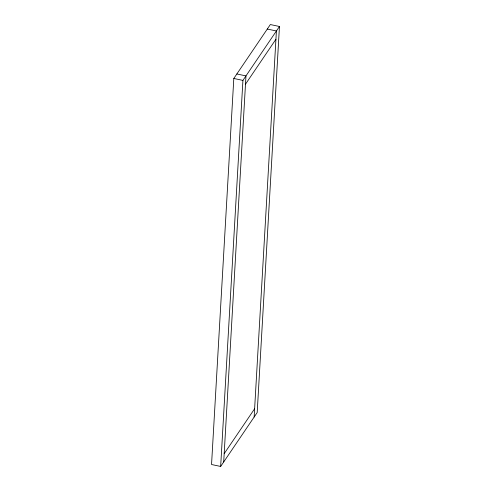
<?xml version="1.0" encoding="UTF-8"?>
<svg xmlns="http://www.w3.org/2000/svg" width="491" height="491" viewBox="0 0 491 491"><rect width="100%" height="100%" fill="white"/><g stroke="black" fill="none" stroke-linecap="round" stroke-linejoin="round"><path stroke-width="0.74" d="M233.808 78.462L211.547 464.517L220.662 466.45L257.192 412.538L279.453 26.483L270.338 24.55L233.808 78.462L242.922 80.401L279.453 26.483M220.662 466.45L242.922 80.401M223.706 461.957L245.966 75.909L236.852 73.969M254.148 417.031L276.408 30.976L267.294 29.043M245.488 84.188L275.93 39.262M224.184 453.672L254.626 408.745"/></g></svg>
